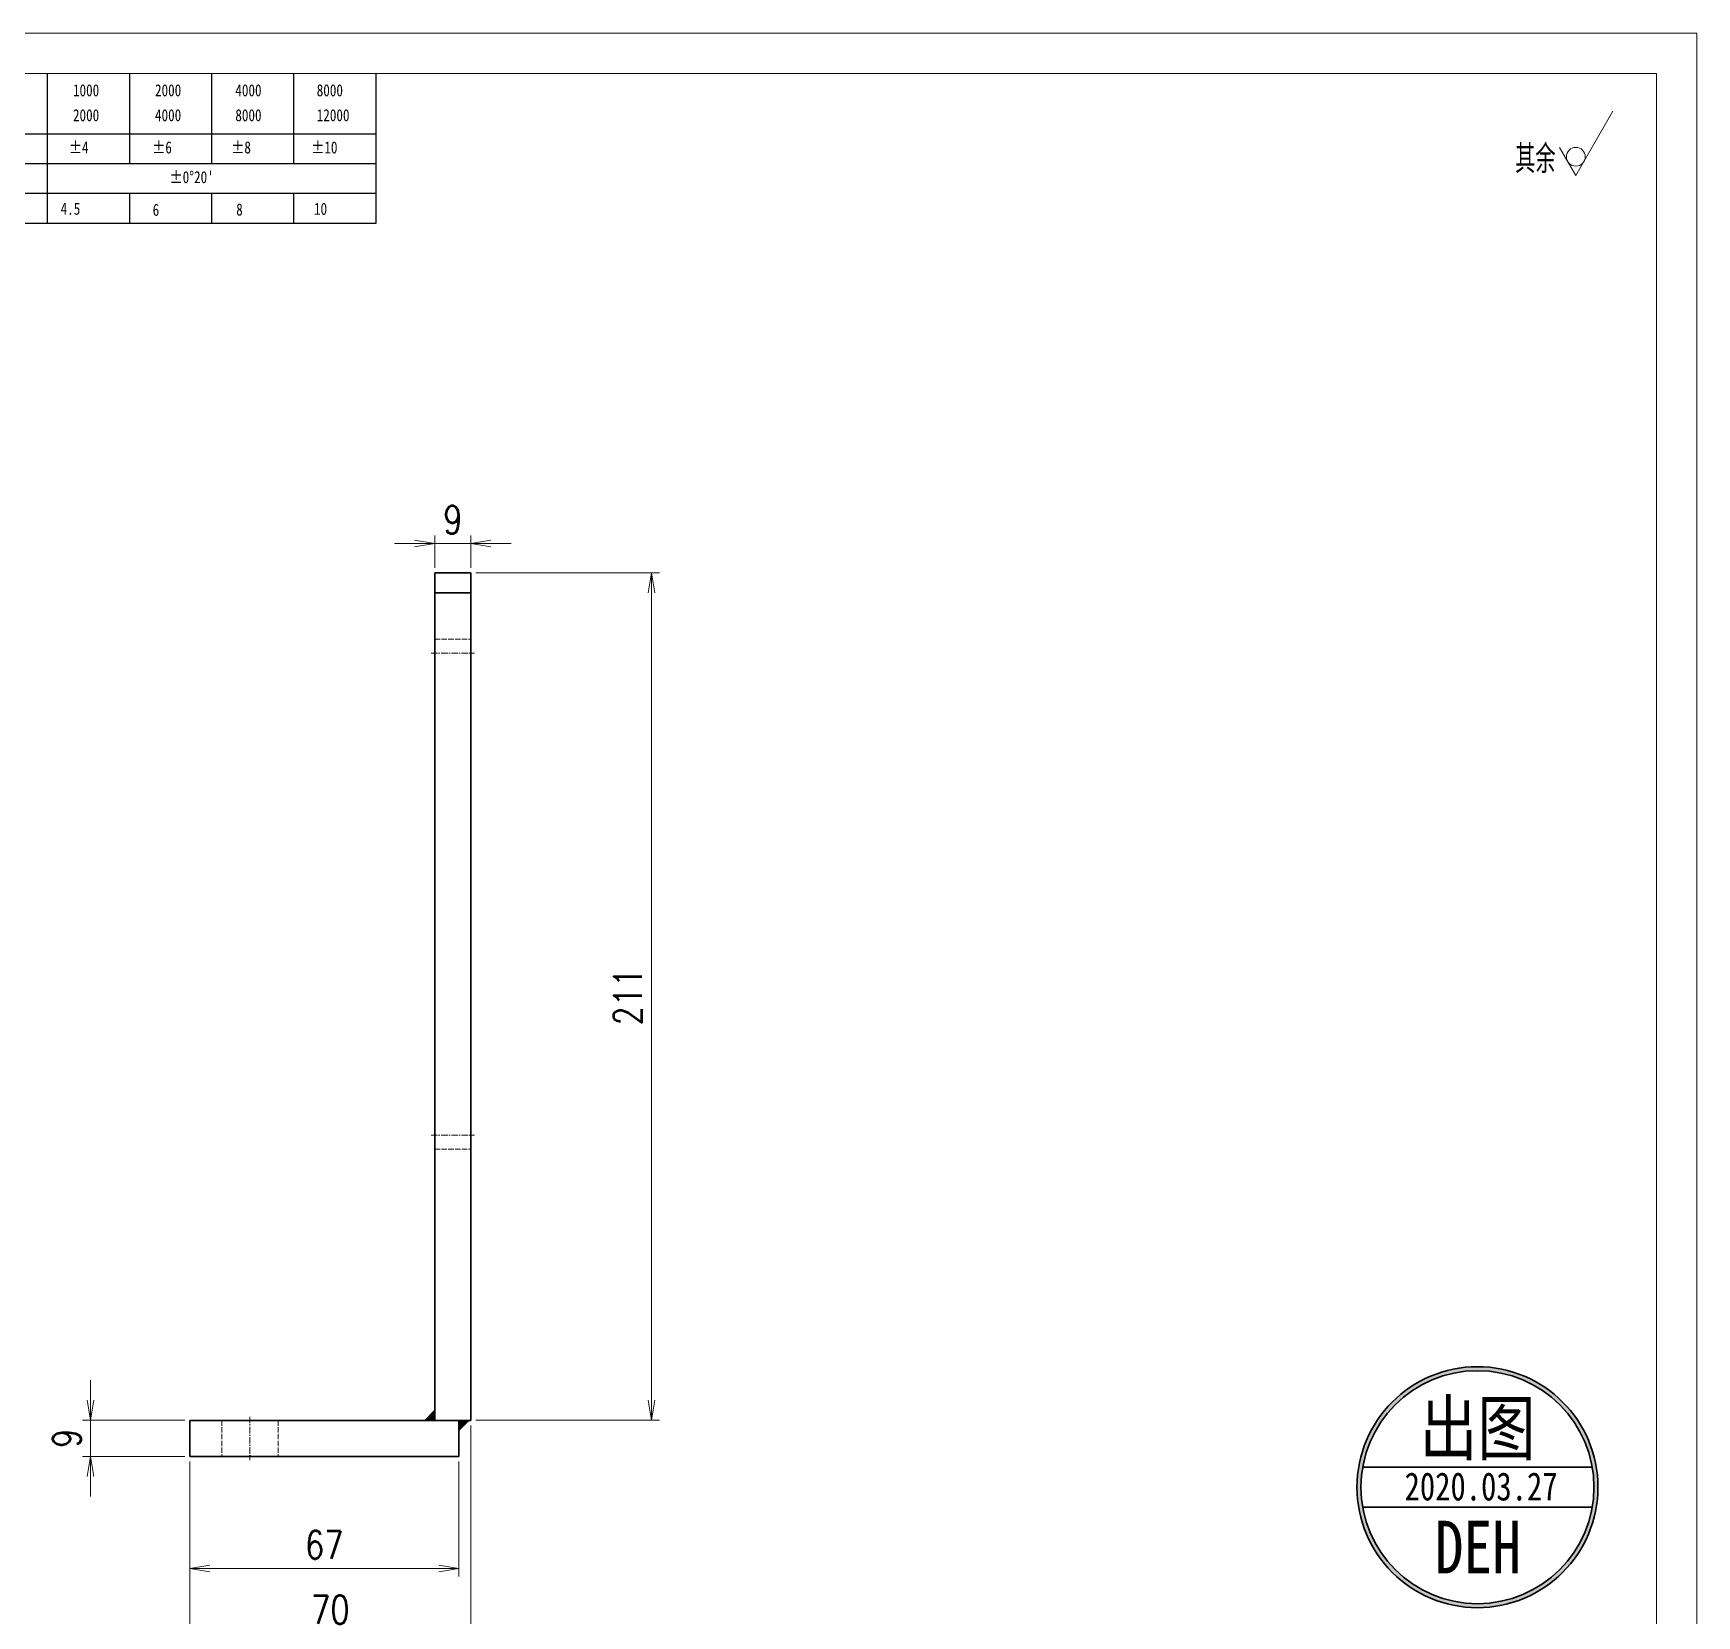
# Model space of a CAD drawing. Header units: millimetres. Extents: x 1333 to 58474, y -42879 to 3618.
# Drawn here: x 55816.2 to 56230.4, y 2792.8 to 3186.8 of the extents above; entities that cross this region are included whole.
import ezdxf
from ezdxf.enums import TextEntityAlignment as Align

# ---------------------------------------------------------------- set-up
doc = ezdxf.new("R2010")
doc.units = ezdxf.units.MM
doc.header["$LTSCALE"] = 0.5
for name, pattern in [('AM_ISO02W050x2', [3.75, 3, -0.75]), ('AM_ISO08W050x2', [9, 6, -0.75, 1.5, -0.75]), ('DASHDOT', [18.5, 12, -3, 0.5, -3]), ('DASHED', [15, 12, -3]), ('DOT2', [0.125, 0, -0.125])]:
    doc.linetypes.add(name, pattern=pattern)
for name, color, linetype, lineweight in [('中心线', 2, 'AM_ISO08W050x2', 18), ('印章专用-出图', 1, 'Continuous', 80), ('图框', 7, 'Continuous', 18), ('标注线', 3, 'Continuous', 18), ('粗实线', 7, 'Continuous', 35), ('虚线', 1, 'AM_ISO02W050x2', 18)]:
    doc.layers.add(name, color=color, linetype=linetype, lineweight=lineweight)
doc.layers.add('图\\M+19E79\\M+195B6\\M+18E9A', color=7, linetype='Continuous')
doc.layers.add('打印', color=7, linetype='Continuous', lineweight=15, plot=False)
doc.layers.add('打印-禁用', color=7, linetype='Continuous', lineweight=15, plot=False)
doc.styles.add('DIM', font='romans.shx', dxfattribs={"width": 0.8, "bigfont": 'bigfont.shx'})
doc.styles.add('国标', font='simfang.ttf', dxfattribs={"width": 0.8})
doc.styles.add('机械长仿宋', font='gbenor.shx', dxfattribs={"height": 1, "bigfont": 'gbcbig.shx'})
doc.dimstyles.new('DEH 1-2$0', dxfattribs={"dimscale": 2, "dimtxt": 3.5, "dimasz": 2.5, "dimexe": 1, "dimexo": 0.625, "dimgap": 1.2, "dimtad": 1, "dimdsep": 46, "dimtxsty": 'DIM', "dimblk": 'OPEN', "dimcen": 0, "dimclrd": 8, "dimclre": 8, "dimclrt": 2, "dimazin": 2, "dimtfac": 0.5, "dimtmove": 0, "dimatfit": 3, "dimldrblk": 'OPEN', "dimfxl": 0, "dimtolj": 2, "dimlwd": 13, "dimlwe": 13, "dimarcsym": 0})

# ---------------------------------------------------------------- blocks, each defined once
blk = doc.blocks.new('GZDEH零件A3图框V01版')
at = {"layer": '图\\M+19E79\\M+195B6\\M+18E9A', "color": 9}
for p, q in [((3072.2, -1561.98), (3072.2, -1554.46)), ((3082.42, -1561.98), (3082.42, -1554.46)), ((3092.64, -1561.98), (3092.64, -1554.46)), ((3102.86, -1561.98), (3102.86, -1554.46)), ((3113.09, -1573.08), (3113.09, -1554.46)), ((2996.09, -1561.98), (3113.09, -1561.98)), ((3072.2, -1573.08), (3072.2, -1561.98)), ((3082.42, -1565.68), (3082.42, -1561.98)), ((3092.64, -1565.68), (3092.64, -1561.98)), ((3102.86, -1565.68), (3102.86, -1561.98)), ((2996.09, -1565.68), (3113.09, -1565.68)), ((2996.09, -1569.38), (3113.09, -1569.38)), ((3082.42, -1573.08), (3082.42, -1569.48)), ((3092.64, -1573.08), (3092.64, -1569.38)), ((3102.86, -1573.08), (3102.86, -1569.38)), ((2990.09, -1573.08), (3113.09, -1573.08))]:
    blk.add_line(p, q, dxfattribs=at)
at = {"layer": '图框', "linetype": 'Continuous'}
for p, q in [((3272.49, -1554.46), (2882.49, -1554.46)), ((3272.49, -1832.96), (3272.49, -1554.46))]:
    blk.add_line(p, q, dxfattribs=at)
at = {"layer": '打印-禁用', "linetype": 'Continuous'}
for p, q in [((3277.49, -1549.46), (2857.49, -1549.46)), ((3277.49, -1846.46), (3277.49, -1549.46))]:
    blk.add_line(p, q, dxfattribs=at)
at = {"layer": '图\\M+19E79\\M+195B6\\M+18E9A', "color": 9, "style": '国标', "width": 0.8}
for s, p in [('1000', (3075.36, -1557.31)), ('2000', (3085.57, -1557.31)), ('4000', (3095.57, -1557.31)), ('8000', (3105.7, -1557.31)), ('2000', (3075.36, -1560.41)), ('4000', (3085.57, -1560.41)), ('8000', (3095.57, -1560.41)), ('12000', (3105.7, -1560.41)), ('±4', (3074.85, -1564.42)), ('±6', (3085.22, -1564.42)), ('±8', (3095.06, -1564.42)), ('±10', (3105.02, -1564.42)), ("±0%%D20'", (3087.38, -1568.12)), ('4.5', (3073.82, -1572.05)), ('6', (3085.28, -1572.19)), ('8', (3095.68, -1572.15)), ('10', (3105.36, -1572.06))]:
    blk.add_text(s, height=1.5, dxfattribs=at).set_placement(p)
blk = doc.blocks.new('DEH A3')
at = {"layer": '图框'}
blk.add_blockref('GZDEH零件A3图框V01版', (-2857.49, 1846.46), dxfattribs=at)
blk = doc.blocks.new('FINISHER_NON')
at = {"layer": '标注线'}
for p, q in [((0, 0), (4.62, 8)), ((-2.02, 3.5), (0, 0))]:
    blk.add_line(p, q, dxfattribs=at)
blk.add_circle((0, 2.33), 1.17, dxfattribs=at)
blk = doc.blocks.new('其余不去材料')
at = {"layer": '标注线'}
blk.add_blockref('FINISHER_NON', (0, 0), dxfattribs=at)
at = {"layer": '标注线', "color": 7, "linetype": 'DOT2', "style": '机械长仿宋'}
blk.add_text('其余', height=3.5, dxfattribs=at).set_placement((-7.56, 0.3))
blk = doc.blocks.new('_Open')
at = {"color": 0, "linetype": 'ByBlock', "lineweight": -2}
for p, q in [((-1, 0.167), (0, 0)), ((-1, -0.167), (0, 0)), ((0, 0), (-1, 0))]:
    blk.add_line(p, q, dxfattribs=at)
blk = doc.blocks.new('*D27')
at = {"layer": 'Defpoints', "color": 0, "transparency": 16777216}
for p in [(55855.16, 2832.43), (55922.16, 2832.43), (55922.16, 2804.53)]:
    blk.add_point(p, dxfattribs=at)
at = {"layer": '标注线', "color": 8, "lineweight": 13, "transparency": 16777216}
for p, q in [((55855.16, 2831.18), (55855.16, 2802.53)), ((55922.16, 2831.18), (55922.16, 2802.53)), ((55860.16, 2804.53), (55917.16, 2804.53))]:
    blk.add_line(p, q, dxfattribs=at)
at = {"layer": '标注线', "color": 8, "lineweight": 13, "transparency": 16777216, "xscale": 5, "yscale": 5, "zscale": 5, "rotation": 180}
blk.add_blockref('_Open', (55855.16, 2804.53), dxfattribs=at)
at = {"layer": '标注线', "color": 8, "lineweight": 13, "transparency": 16777216, "xscale": 5, "yscale": 5, "zscale": 5}
blk.add_blockref('_Open', (55922.16, 2804.53), dxfattribs=at)
at = {"layer": '标注线', "color": 2, "transparency": 16777216, "insert": (55888.66, 2810.43), "char_height": 7, "attachment_point": 5, "style": 'DIM'}
blk.add_mtext('\\A2;67', dxfattribs=at)
blk = doc.blocks.new('*D29')
at = {"layer": 'Defpoints', "color": 0, "transparency": 16777216}
for p in [(55830.48, 2841.43), (55855.16, 2841.43), (55855.16, 2832.43)]:
    blk.add_point(p, dxfattribs=at)
at = {"layer": '标注线', "color": 8, "lineweight": 13, "transparency": 16777216}
for p, q in [((55830.48, 2846.43), (55830.48, 2851.43)), ((55853.91, 2841.43), (55828.48, 2841.43)), ((55830.48, 2832.43), (55830.48, 2841.43)), ((55853.91, 2832.43), (55828.48, 2832.43)), ((55830.48, 2827.43), (55830.48, 2822.43))]:
    blk.add_line(p, q, dxfattribs=at)
at = {"layer": '标注线', "color": 8, "lineweight": 13, "transparency": 16777216, "xscale": 5, "yscale": 5, "zscale": 5}
for p, rotation in [((55830.48, 2841.43), 270), ((55830.48, 2832.43), 90)]:
    blk.add_blockref('_Open', p, dxfattribs=dict(at, rotation=rotation))
at = {"layer": '标注线', "color": 2, "transparency": 16777216, "insert": (55824.58, 2836.93), "char_height": 7, "attachment_point": 5, "rotation": 90, "style": 'DIM'}
blk.add_mtext('\\A2;9', dxfattribs=at)
blk = doc.blocks.new('*D30')
at = {"layer": 'Defpoints', "color": 0, "transparency": 16777216}
for p in [(55925.16, 3059.76), (55916.16, 3052.43), (55925.16, 3052.43)]:
    blk.add_point(p, dxfattribs=at)
at = {"layer": '标注线', "color": 8, "lineweight": 13, "transparency": 16777216}
for p, q in [((55916.16, 3053.68), (55916.16, 3061.76)), ((55925.16, 3053.68), (55925.16, 3061.76)), ((55911.16, 3059.76), (55906.16, 3059.76)), ((55916.16, 3059.76), (55925.16, 3059.76)), ((55930.16, 3059.76), (55935.16, 3059.76))]:
    blk.add_line(p, q, dxfattribs=at)
at = {"layer": '标注线', "color": 8, "lineweight": 13, "transparency": 16777216, "xscale": 5, "yscale": 5, "zscale": 5}
blk.add_blockref('_Open', (55916.16, 3059.76), dxfattribs=at)
at = {"layer": '标注线', "color": 8, "lineweight": 13, "transparency": 16777216, "xscale": 5, "yscale": 5, "zscale": 5, "rotation": 180}
blk.add_blockref('_Open', (55925.16, 3059.76), dxfattribs=at)
at = {"layer": '标注线', "color": 2, "transparency": 16777216, "insert": (55920.66, 3065.66), "char_height": 7, "attachment_point": 5, "style": 'DIM'}
blk.add_mtext('\\A2;9', dxfattribs=at)
blk = doc.blocks.new('*D47')
at = {"layer": 'Defpoints', "color": 0, "transparency": 16777216}
for p in [(55925.16, 3052.43), (55970.12, 3052.43), (55925.16, 2841.43)]:
    blk.add_point(p, dxfattribs=at)
at = {"layer": '标注线', "color": 8, "lineweight": 13, "transparency": 16777216}
for p, q in [((55926.41, 3052.43), (55972.12, 3052.43)), ((55970.12, 2846.43), (55970.12, 3047.43)), ((55926.41, 2841.43), (55972.12, 2841.43))]:
    blk.add_line(p, q, dxfattribs=at)
at = {"layer": '标注线', "color": 8, "lineweight": 13, "transparency": 16777216, "xscale": 5, "yscale": 5, "zscale": 5}
for p, rotation in [((55970.12, 3052.43), 90), ((55970.12, 2841.43), 270)]:
    blk.add_blockref('_Open', p, dxfattribs=dict(at, rotation=rotation))
at = {"layer": '标注线', "color": 2, "transparency": 16777216, "insert": (55964.22, 2946.93), "char_height": 7, "attachment_point": 5, "rotation": 90, "style": 'DIM'}
blk.add_mtext('\\A2;211', dxfattribs=at)
blk = doc.blocks.new('*D48')
at = {"layer": 'Defpoints', "color": 0, "transparency": 16777216}
for p in [(55925.16, 2841.43), (55855.16, 2832.43), (55855.16, 2788.38)]:
    blk.add_point(p, dxfattribs=at)
at = {"layer": '标注线', "color": 8, "lineweight": 13, "transparency": 16777216}
for p, q in [((55925.16, 2840.18), (55925.16, 2786.38)), ((55855.16, 2831.18), (55855.16, 2786.38)), ((55920.16, 2788.38), (55860.16, 2788.38))]:
    blk.add_line(p, q, dxfattribs=at)
at = {"layer": '标注线', "color": 8, "lineweight": 13, "transparency": 16777216, "xscale": 5, "yscale": 5, "zscale": 5, "rotation": 180}
blk.add_blockref('_Open', (55855.16, 2788.38), dxfattribs=at)
at = {"layer": '标注线', "color": 8, "lineweight": 13, "transparency": 16777216, "xscale": 5, "yscale": 5, "zscale": 5}
blk.add_blockref('_Open', (55925.16, 2788.38), dxfattribs=at)
at = {"layer": '标注线', "color": 2, "transparency": 16777216, "insert": (55890.16, 2794.28), "char_height": 7, "attachment_point": 5, "style": 'DIM'}
blk.add_mtext('\\A2;70', dxfattribs=at)
blk = doc.blocks.new('WELDING_5')
at = {"layer": '粗实线'}
blk.add_hatch(color=256, dxfattribs=at).paths.add_polyline_path([(0, 5), (0, 0), (5, 0)])
for q in [(0, 5), (5, 0)]:
    blk.add_line((0, 0), q, dxfattribs=at)
blk.add_lwpolyline([(0, 5), (5, 0)], dxfattribs=at)
blk = doc.blocks.new('出图章')
at = {"layer": '印章专用-出图'}
h = blk.add_hatch(color=256, dxfattribs=at)
h.paths.add_polyline_path([(-15, 0, 1), (15, 0, 1)])
h.paths.add_polyline_path([(14.5, 0, -1), (-14.5, 0, -1)], flags=16)
h.paths.add_polyline_path([(-7.31, -12.35), (7.41, -12.35), (7.41, -2.73), (-7.31, -2.73)], flags=8)
at = {"layer": '印章专用-出图', "lineweight": 35}
for p, q in [((-14.28, 2.5), (14.28, 2.5)), ((-14.28, -2.5), (14.28, -2.5))]:
    blk.add_line(p, q, dxfattribs=at)
for radius in [15, 14.5]:
    blk.add_circle((0, 0), radius, dxfattribs=at)
at = {"layer": '印章专用-出图', "color": 4, "style": '国标', "width": 0.8}
blk.add_text('DEH', height=6.562, dxfattribs=at).set_placement((0.05, -10.74), align=Align.CENTER)
at = {"layer": '印章专用-出图', "color": 3, "style": '国标', "width": 0.8}
blk.add_attdef('出图', text='', height=6.6, dxfattribs=at).set_placement((0, 7.35), align=Align.MIDDLE_CENTER)
at = {"layer": '印章专用-出图', "color": 2, "style": '国标', "width": 0.8}
blk.add_attdef('XXXX.XX.XX', text='', height=3.5, dxfattribs=at).set_placement((0.45, 0.1), align=Align.MIDDLE_CENTER)
blk = doc.blocks.new('YZ-CT')
at = {"layer": '印章专用-出图'}
blk.add_blockref('出图章', (0.63, 0), dxfattribs=at).add_auto_attribs({'出图': '出图', 'XXXX.XX.XX': '2020.03.27'})

msp = doc.modelspace()

# ---------------------------------------------------------------- linework, layer by layer
at = {"color": 7, "lineweight": 35, "ltscale": 0.225}
for p, q in [((55925.164, 3052.426), (55916.164, 3052.426)), ((55925.164, 3047.426), (55916.164, 3047.426)), ((55855.164, 2841.426), (55855.164, 2832.426)), ((55922.164, 2832.426), (55922.164, 2841.426))]:
    msp.add_line(p, q, dxfattribs=at)
at = {"color": 7, "lineweight": 35, "ltscale": 0.125}
for p, q in [((55916.164, 3047.426), (55916.164, 3052.426)), ((55925.164, 3047.426), (55925.164, 3052.426))]:
    msp.add_line(p, q, dxfattribs=at)
at = {"color": 7, "lineweight": 35}
for p, q in [((55916.164, 3047.426), (55916.164, 2841.426)), ((55925.164, 2841.426), (55925.164, 3047.426)), ((55922.164, 2841.426), (55855.164, 2841.426)), ((55855.164, 2832.426), (55922.164, 2832.426))]:
    msp.add_line(p, q, dxfattribs=at)
at = {"color": 7, "lineweight": 35, "ltscale": 0.075}
msp.add_line((55925.164, 2841.426), (55922.164, 2841.426), dxfattribs=at)
at = {"layer": '中心线', "linetype": 'DASHDOT', "lineweight": 13, "ltscale": 0.27}
for p, q in [((55915.264, 3032.426), (55926.064, 3032.426)), ((55915.264, 2912.426), (55926.064, 2912.426))]:
    msp.add_line(p, q, dxfattribs=at)
at = {"layer": '中心线', "linetype": 'DASHDOT', "lineweight": 13, "ltscale": 0.270015}
msp.add_line((55870.164, 2842.326), (55870.164, 2831.525), dxfattribs=at)
at = {"layer": '打印'}
msp.add_lwpolyline([(55390.361, 3186.777), (56230.361, 3186.777), (56230.361, 2592.777), (55390.361, 2592.777)], close=True, dxfattribs=at)
at = {"layer": '虚线', "linetype": 'DASHED', "lineweight": 13, "ltscale": 0.225}
for p, q in [((55925.164, 3047.426), (55916.164, 3047.426)), ((55916.164, 3035.926), (55925.164, 3035.926)), ((55916.164, 3035.926), (55925.164, 3035.926)), ((55916.164, 2908.926), (55925.164, 2908.926)), ((55916.164, 2908.926), (55925.164, 2908.926)), ((55863.164, 2841.426), (55863.164, 2832.426)), ((55877.164, 2841.426), (55877.164, 2832.426))]:
    msp.add_line(p, q, dxfattribs=at)

# ---------------------------------------------------------------- block references
at = {"layer": '印章专用-出图', "xscale": 2, "yscale": 2, "zscale": 2}
msp.add_blockref('YZ-CT', (56174.51, 2824.779), dxfattribs=at)
at = {"layer": '图框', "xscale": 2, "yscale": 2, "zscale": 2}
msp.add_blockref('DEH A3', (55390.361, 2592.777), dxfattribs=at)
at = {"layer": '标注线', "xscale": 2, "yscale": 2, "zscale": 2}
msp.add_blockref('其余不去材料', (56200.257, 3151.369), dxfattribs=at)
at = {"layer": '粗实线', "xscale": 0.5, "yscale": 0.5, "zscale": 0.5}
for p, rotation in [((55916.164, 2841.426), 90), ((55922.164, 2841.426), 270)]:
    msp.add_blockref('WELDING_5', p, dxfattribs=dict(at, rotation=rotation))

# ---------------------------------------------------------------- dimensions: what is measured, and where the dimension line sits
at = {"layer": '标注线'}
for base, p1, p2, picture, middle in [((55925.164, 3059.765), (55916.164, 3052.426), (55925.164, 3052.426), '*D30', (55920.664, 3065.665)), ((55855.164, 2788.382), (55925.164, 2841.426), (55855.164, 2832.426), '*D48', (55890.164, 2794.282)), ((55922.164, 2804.534), (55855.164, 2832.426), (55922.164, 2832.426), '*D27', (55888.664, 2810.434))]:
    dim = msp.add_linear_dim(base=base, p1=p1, p2=p2, dimstyle='DEH 1-2$0', dxfattribs=at)
    dim.commit()
    dim.dimension.update_dxf_attribs({"geometry": picture, "text_midpoint": middle})
for base, p1, p2, picture, middle in [((55970.121, 3052.426), (55925.164, 2841.426), (55925.164, 3052.426), '*D47', (55964.221, 2946.926)), ((55830.476, 2841.426), (55855.164, 2832.426), (55855.164, 2841.426), '*D29', (55824.576, 2836.926))]:
    dim = msp.add_linear_dim(base=base, p1=p1, p2=p2, angle=90, dimstyle='DEH 1-2$0', dxfattribs=at)
    dim.commit()
    dim.dimension.update_dxf_attribs({"geometry": picture, "text_midpoint": middle})

doc.saveas('drawing.dxf')
